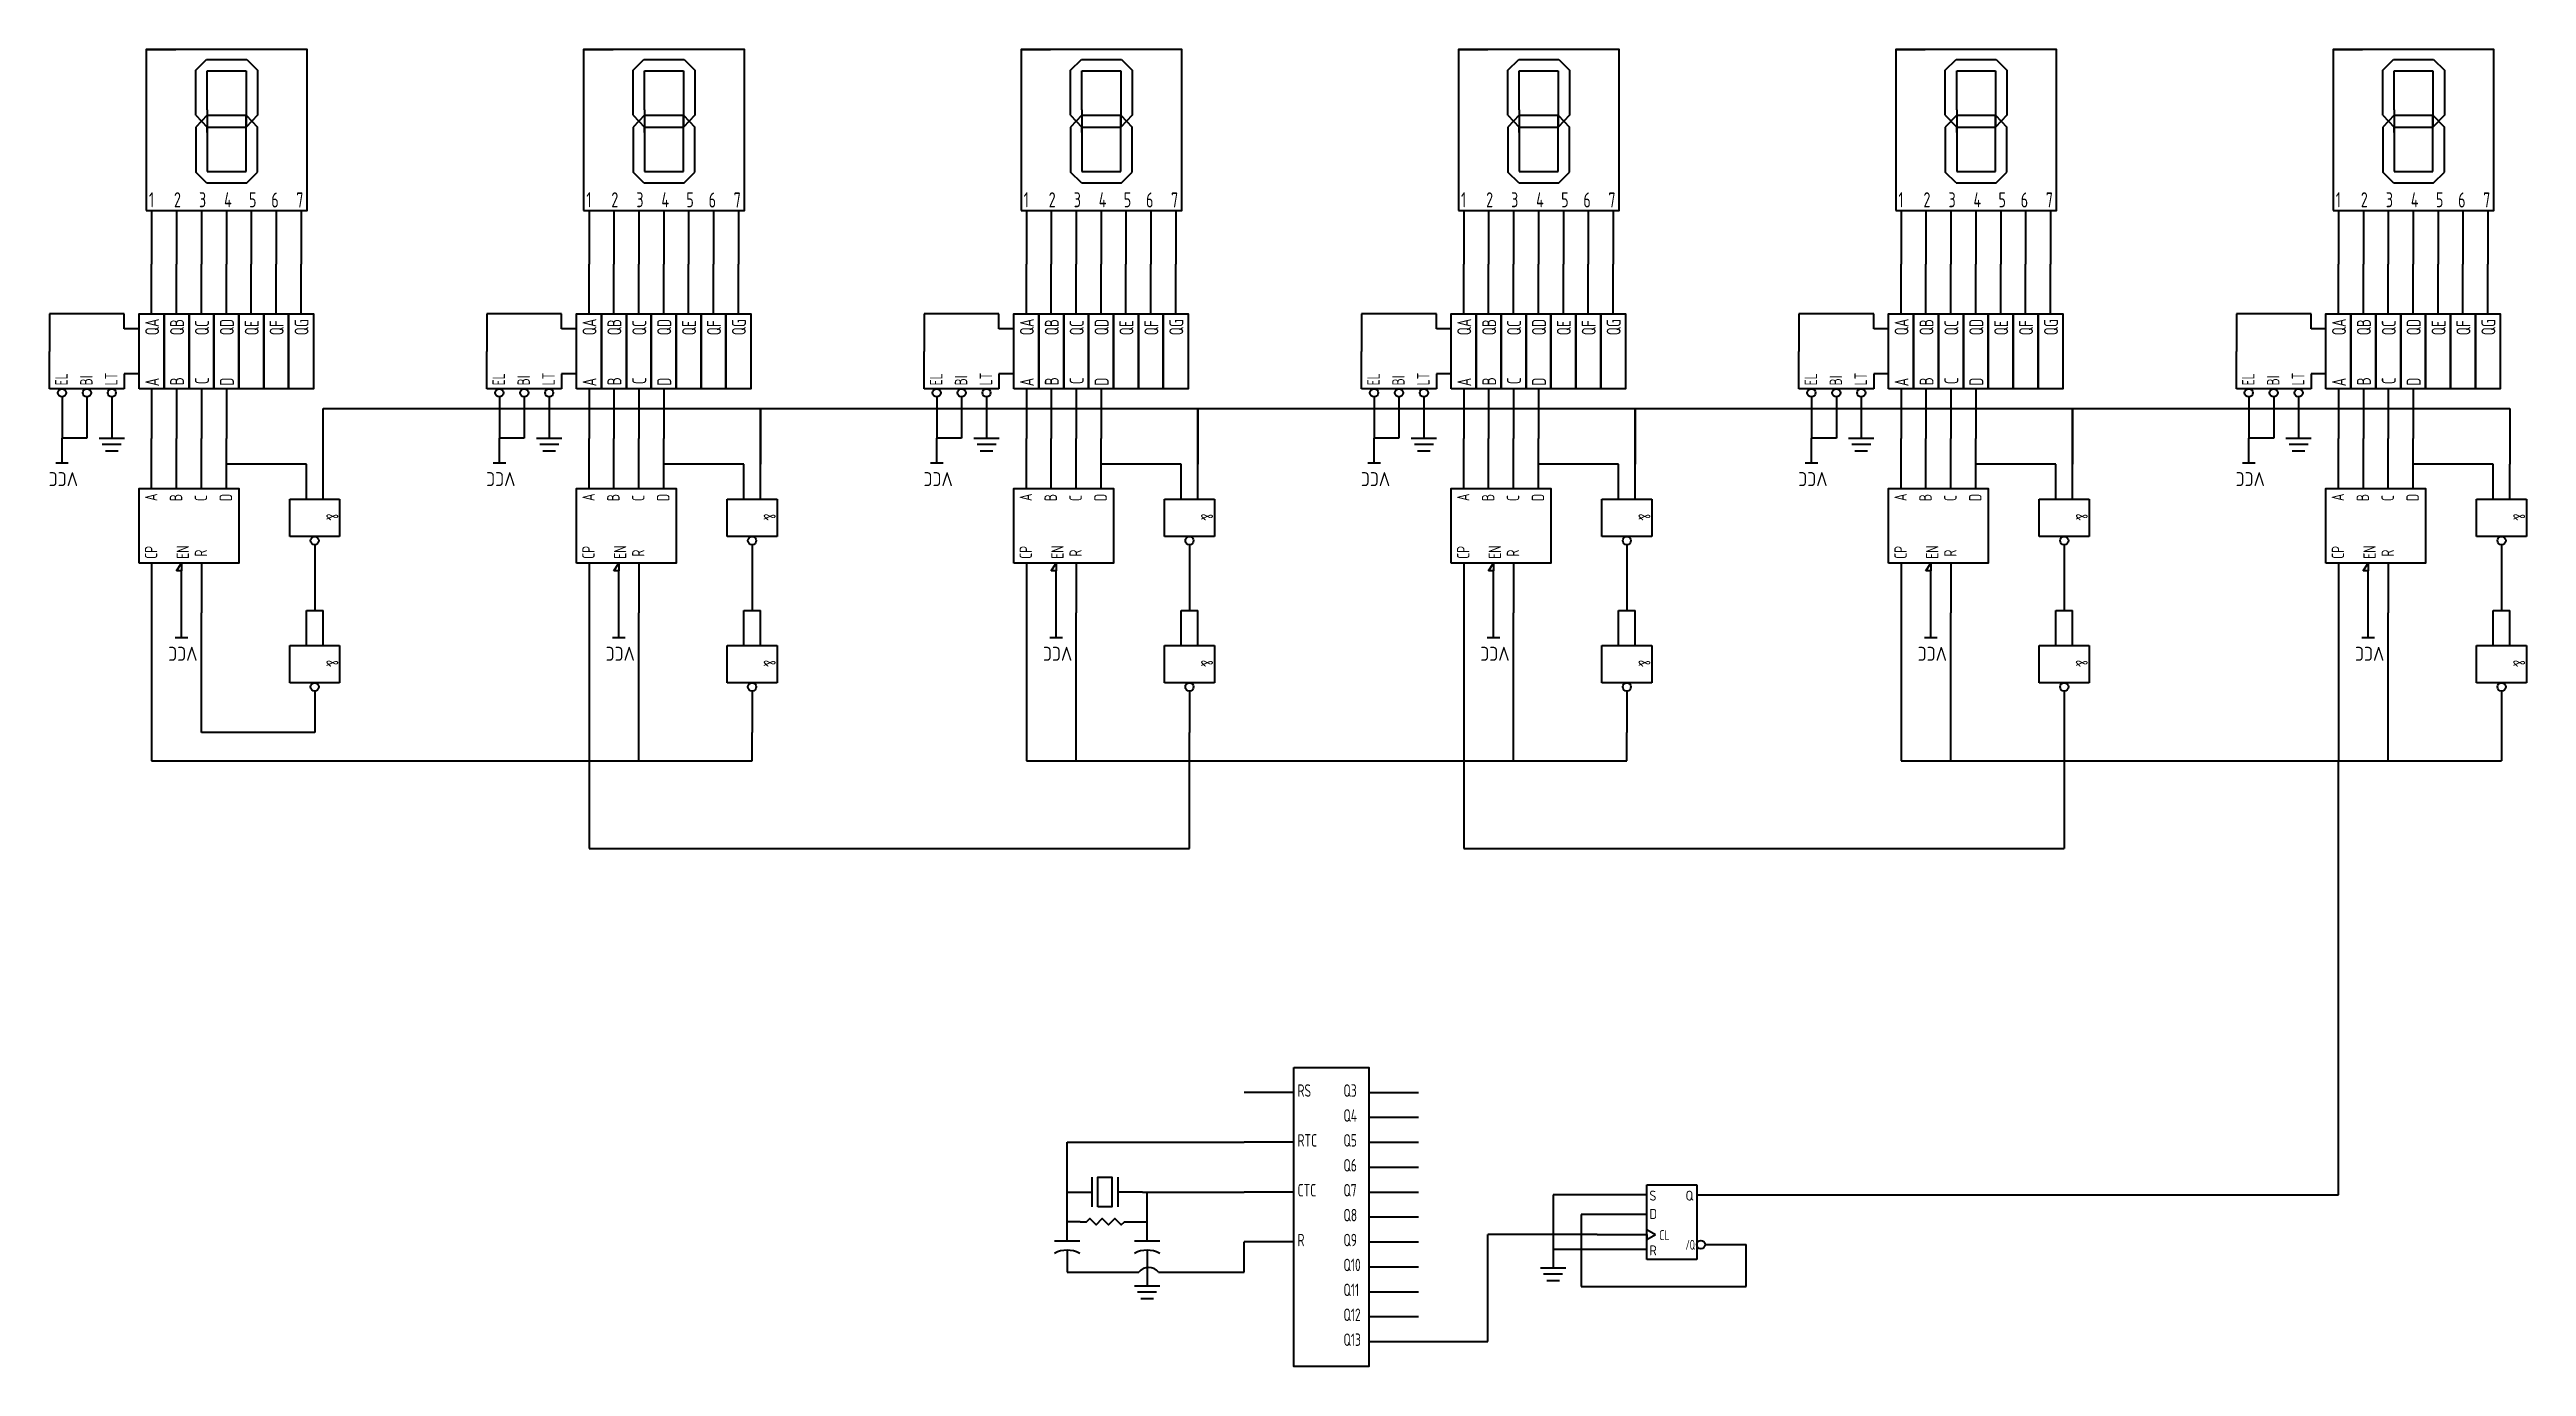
# Model space of a CAD drawing. Header units: millimetres. Extents: x 92 to 590, y 48 to 313.
import ezdxf

# ---------------------------------------------------------------- set-up
doc = ezdxf.new("R2010")
doc.units = ezdxf.units.MM
doc.layers.add('outline', color=7, linetype='Continuous', lineweight=35)
doc.styles.add('ISO Proportional', font='isocp.shx', dxfattribs={"width": 0.75})

# ---------------------------------------------------------------- blocks, each defined once
blk = doc.blocks.new('logic_DYNAMIC_INPUT')
at = {"layer": 'outline'}
for p, q in [((-10, 0), (0, 0)), ((0, 0), (0.01, 1)), ((0, 0), (0, -1)), ((0.01, 1), (1.73, 0)), ((0, -1), (1.73, 0))]:
    blk.add_line(p, q, dxfattribs=at)
blk = doc.blocks.new('logic_NOT_output')
at = {"layer": 'outline'}
blk.add_line((1.66, 0), (9.95, 0), dxfattribs=at)
blk.add_circle((0.83, 0), 0.829, dxfattribs=at)
blk = doc.blocks.new('circuit_CRYSTALL_OSCILLATOR')
at = {"layer": 'outline'}
for p, q in [((0, 0), (0, -5)), ((3, -5), (-3, -5)), ((3, -10.17), (-3, -10.17)), ((0, -15.17), (0, -10.17))]:
    blk.add_line(p, q, dxfattribs=at)
blk.add_lwpolyline([(-3, -6.17), (3, -6.17), (3, -9), (-3, -9)], close=True, dxfattribs=at)
blk = doc.blocks.new('Resistor')
at = {"color": 7}
blk.add_lwpolyline([(0, 0), (0.05, 0), (0.075, 0.025), (0.125, -0.025), (0.175, 0.025), (0.225, -0.025), (0.275, 0.025), (0.325, -0.025), (0.35, 0), (0.4, 0)], dxfattribs=at)
blk = doc.blocks.new('Capacitor')
at = {"color": 7}
for p, q in [((0.15, 0), (0, 0)), ((0.15, -0.1), (0.15, 0.1)), ((0.225, 0), (0.4, 0))]:
    blk.add_line(p, q, dxfattribs=at)
blk.add_arc((0.4375, 0), 0.2125, 151.9275, 208.0725, dxfattribs=at)
blk = doc.blocks.new('Ground')
at = {"color": 7}
for p, q in [((-0.1, 0), (0.1, 0)), ((0.075, -0.05), (-0.075, -0.05)), ((-0.05, -0.1), (0.05, -0.1))]:
    blk.add_line(p, q, dxfattribs=at)
blk = doc.blocks.new('logic_NOT_input')
at = {"layer": 'outline'}
blk.add_line((-1.66, 0), (-9.95, 0), dxfattribs=at)
blk.add_circle((-0.83, 0), 0.829, dxfattribs=at)
blk = doc.blocks.new('circuit_VCC')
at = {"layer": 'outline'}
for p, q in [((-1.27, 5), (1.27, 5)), ((0, 5), (0, 0))]:
    blk.add_line(p, q, dxfattribs=at)
at = {"layer": 'outline', "style": 'ISO Proportional'}
blk.add_text('VCC', height=2.801, dxfattribs=at).set_placement((-3.22, 6.79))

msp = doc.modelspace()

# ---------------------------------------------------------------- linework, layer by layer
at = {"layer": 'outline'}
for p, q in [((111.85, 312.65), (117.77, 312.65)), ((121.81, 308.52), (123.96, 310.67)), ((121.81, 299.5), (121.81, 308.52)), ((123.96, 310.67), (132.04, 310.67)), ((124.09, 308.39), (131.91, 308.39)), ((124.09, 300.57), (124.09, 308.39)), ((131.91, 308.39), (131.91, 299.5)), ((132.04, 310.67), (134.19, 308.52)), ((134.19, 308.52), (134.19, 299.5)), ((199.66, 312.65), (205.59, 312.65)), ((209.62, 308.52), (211.78, 310.67)), ((209.62, 299.5), (209.62, 308.52)), ((211.78, 310.67), (219.85, 310.67)), ((211.91, 308.39), (219.72, 308.39)), ((211.91, 300.57), (211.91, 308.39)), ((219.72, 308.39), (219.72, 299.5)), ((219.85, 310.67), (222, 308.52)), ((222, 308.52), (222, 299.5)), ((287.48, 312.65), (293.4, 312.65)), ((297.44, 308.52), (299.59, 310.67)), ((297.44, 299.5), (297.44, 308.52)), ((299.59, 310.67), (307.66, 310.67)), ((299.72, 308.39), (307.53, 308.39)), ((299.72, 300.57), (299.72, 308.39)), ((307.53, 308.39), (307.53, 299.5)), ((307.66, 310.67), (309.82, 308.52)), ((309.82, 308.52), (309.82, 299.5)), ((375.29, 312.65), (381.21, 312.65)), ((385.25, 308.52), (387.4, 310.67)), ((385.25, 299.5), (385.25, 308.52)), ((387.4, 310.67), (395.48, 310.67)), ((387.53, 308.39), (395.35, 308.39)), ((387.53, 300.57), (387.53, 308.39)), ((395.35, 308.39), (395.35, 299.5)), ((395.48, 310.67), (397.63, 308.52)), ((397.63, 308.52), (397.63, 299.5)), ((463.1, 312.65), (469.03, 312.65)), ((473.06, 308.52), (475.22, 310.67)), ((473.06, 299.5), (473.06, 308.52)), ((475.22, 310.67), (483.29, 310.67)), ((475.35, 308.39), (483.16, 308.39)), ((475.35, 300.57), (475.35, 308.39)), ((483.16, 308.39), (483.16, 299.5)), ((483.29, 310.67), (485.44, 308.52)), ((485.44, 308.52), (485.44, 299.5)), ((550.92, 312.65), (556.84, 312.65)), ((560.88, 308.52), (563.03, 310.67)), ((560.88, 299.5), (560.88, 308.52)), ((563.03, 310.67), (571.1, 310.67)), ((563.16, 308.39), (570.97, 308.39)), ((563.16, 300.57), (563.16, 308.39)), ((570.97, 308.39), (570.97, 299.5)), ((571.1, 310.67), (573.26, 308.52)), ((573.26, 308.52), (573.26, 299.5)), ((124.09, 299.5), (121.81, 297.08)), ((121.81, 299.5), (124.09, 297.08)), ((124.09, 300.57), (124.09, 299.5)), ((124.09, 299.5), (124.09, 288.19)), ((124.09, 299.5), (131.91, 299.5)), ((131.91, 288.19), (131.91, 299.5)), ((131.91, 299.5), (131.91, 297.08)), ((131.91, 299.5), (134.19, 297.08)), ((134.19, 299.5), (131.91, 297.08)), ((211.91, 299.5), (209.62, 297.08)), ((209.62, 299.5), (211.91, 297.08)), ((211.91, 300.57), (211.91, 299.5)), ((211.91, 299.5), (211.91, 288.19)), ((211.91, 299.5), (219.72, 299.5)), ((219.72, 288.19), (219.72, 299.5)), ((219.72, 299.5), (219.72, 297.08)), ((219.72, 299.5), (222, 297.08)), ((222, 299.5), (219.72, 297.08)), ((299.72, 299.5), (297.44, 297.08)), ((297.44, 299.5), (299.72, 297.08)), ((299.72, 300.57), (299.72, 299.5)), ((299.72, 299.5), (299.72, 288.19)), ((299.72, 299.5), (307.53, 299.5)), ((307.53, 288.19), (307.53, 299.5)), ((307.53, 299.5), (307.53, 297.08)), ((307.53, 299.5), (309.82, 297.08)), ((309.82, 299.5), (307.53, 297.08)), ((387.53, 299.5), (385.25, 297.08)), ((385.25, 299.5), (387.53, 297.08)), ((387.53, 300.57), (387.53, 299.5)), ((387.53, 299.5), (387.53, 288.19)), ((387.53, 299.5), (395.35, 299.5)), ((395.35, 288.19), (395.35, 299.5)), ((395.35, 299.5), (395.35, 297.08)), ((395.35, 299.5), (397.63, 297.08)), ((397.63, 299.5), (395.35, 297.08)), ((475.35, 299.5), (473.06, 297.08)), ((473.06, 299.5), (475.35, 297.08)), ((475.35, 300.57), (475.35, 299.5)), ((475.35, 299.5), (475.35, 288.19)), ((475.35, 299.5), (483.16, 299.5)), ((483.16, 288.19), (483.16, 299.5)), ((483.16, 299.5), (483.16, 297.08)), ((483.16, 299.5), (485.44, 297.08)), ((485.44, 299.5), (483.16, 297.08)), ((563.16, 299.5), (560.88, 297.08)), ((560.88, 299.5), (563.16, 297.08)), ((563.16, 300.57), (563.16, 299.5)), ((563.16, 299.5), (563.16, 288.19)), ((563.16, 299.5), (570.97, 299.5)), ((570.97, 288.19), (570.97, 299.5)), ((570.97, 299.5), (570.97, 297.08)), ((570.97, 299.5), (573.26, 297.08)), ((573.26, 299.5), (570.97, 297.08)), ((121.81, 297.08), (121.81, 288.06)), ((124.09, 296.01), (124.09, 297.08)), ((124.09, 297.08), (131.91, 297.08)), ((134.19, 288.06), (134.19, 297.08)), ((209.62, 297.08), (209.62, 288.06)), ((211.91, 296.01), (211.91, 297.08)), ((211.91, 297.08), (219.72, 297.08)), ((222, 288.06), (222, 297.08)), ((297.44, 297.08), (297.44, 288.06)), ((299.72, 296.01), (299.72, 297.08)), ((299.72, 297.08), (307.53, 297.08)), ((309.82, 288.06), (309.82, 297.08)), ((385.25, 297.08), (385.25, 288.06)), ((387.53, 296.01), (387.53, 297.08)), ((387.53, 297.08), (395.35, 297.08)), ((397.63, 288.06), (397.63, 297.08)), ((473.06, 297.08), (473.06, 288.06)), ((475.35, 296.01), (475.35, 297.08)), ((475.35, 297.08), (483.16, 297.08)), ((485.44, 288.06), (485.44, 297.08)), ((560.88, 297.08), (560.88, 288.06)), ((563.16, 296.01), (563.16, 297.08)), ((563.16, 297.08), (570.97, 297.08)), ((573.26, 288.06), (573.26, 297.08)), ((123.96, 285.91), (121.81, 288.06)), ((123.96, 285.91), (132.04, 285.91)), ((124.09, 288.19), (131.91, 288.19)), ((132.04, 285.91), (134.19, 288.06)), ((211.78, 285.91), (209.62, 288.06)), ((211.78, 285.91), (219.85, 285.91)), ((211.91, 288.19), (219.72, 288.19)), ((219.85, 285.91), (222, 288.06)), ((299.59, 285.91), (297.44, 288.06)), ((299.59, 285.91), (307.66, 285.91)), ((299.72, 288.19), (307.53, 288.19)), ((307.66, 285.91), (309.82, 288.06)), ((387.4, 285.91), (385.25, 288.06)), ((387.4, 285.91), (395.48, 285.91)), ((387.53, 288.19), (395.35, 288.19)), ((395.48, 285.91), (397.63, 288.06)), ((475.22, 285.91), (473.06, 288.06)), ((475.22, 285.91), (483.29, 285.91)), ((475.35, 288.19), (483.16, 288.19)), ((483.29, 285.91), (485.44, 288.06)), ((563.03, 285.91), (560.88, 288.06)), ((563.03, 285.91), (571.1, 285.91)), ((563.16, 288.19), (570.97, 288.19)), ((571.1, 285.91), (573.26, 288.06)), ((112.93, 280.35), (112.93, 269.59)), ((117.93, 280.35), (117.93, 269.59)), ((122.93, 280.35), (122.93, 269.59)), ((127.93, 280.35), (127.93, 269.59)), ((132.93, 280.35), (132.93, 269.59)), ((137.93, 280.35), (137.93, 269.59)), ((142.93, 280.35), (142.93, 269.59)), ((200.74, 280.35), (200.74, 269.59)), ((205.74, 280.35), (205.74, 269.59)), ((210.74, 280.35), (210.74, 269.59)), ((215.74, 280.35), (215.74, 269.59)), ((220.74, 280.35), (220.74, 269.59)), ((225.74, 280.35), (225.74, 269.59)), ((230.74, 280.35), (230.74, 269.59)), ((288.55, 280.35), (288.55, 269.59)), ((293.55, 280.35), (293.55, 269.59)), ((298.55, 280.35), (298.55, 269.59)), ((303.55, 280.35), (303.55, 269.59)), ((308.55, 280.35), (308.55, 269.59)), ((313.55, 280.35), (313.55, 269.59)), ((318.55, 280.35), (318.55, 269.59)), ((376.37, 280.35), (376.37, 269.59)), ((381.37, 280.35), (381.37, 269.59)), ((386.37, 280.35), (386.37, 269.59)), ((391.37, 280.35), (391.37, 269.59)), ((396.37, 280.35), (396.37, 269.59)), ((401.37, 280.35), (401.37, 269.59)), ((406.37, 280.35), (406.37, 269.59)), ((464.18, 280.35), (464.18, 269.59)), ((469.18, 280.35), (469.18, 269.59)), ((474.18, 280.35), (474.18, 269.59)), ((479.18, 280.35), (479.18, 269.59)), ((484.18, 280.35), (484.18, 269.59)), ((489.18, 280.35), (489.18, 269.59)), ((494.18, 280.35), (494.18, 269.59)), ((551.99, 280.35), (551.99, 269.59)), ((556.99, 280.35), (556.99, 269.59)), ((561.99, 280.35), (561.99, 269.59)), ((566.99, 280.35), (566.99, 269.59)), ((571.99, 280.35), (571.99, 269.59)), ((576.99, 280.35), (576.99, 269.59)), ((581.99, 280.35), (581.99, 269.59)), ((112.93, 259.59), (112.93, 269.59)), ((117.93, 259.59), (117.93, 269.59)), ((122.93, 259.59), (122.93, 269.59)), ((127.93, 259.59), (127.93, 269.59)), ((132.93, 259.59), (132.93, 269.59)), ((137.93, 259.59), (137.93, 269.59)), ((142.93, 259.59), (142.93, 269.59)), ((200.74, 259.59), (200.74, 269.59)), ((205.74, 259.59), (205.74, 269.59)), ((210.74, 259.59), (210.74, 269.59)), ((215.74, 259.59), (215.74, 269.59)), ((220.74, 259.59), (220.74, 269.59)), ((225.74, 259.59), (225.74, 269.59)), ((230.74, 259.59), (230.74, 269.59)), ((288.55, 259.59), (288.55, 269.59)), ((293.55, 259.59), (293.55, 269.59)), ((298.55, 259.59), (298.55, 269.59)), ((303.55, 259.59), (303.55, 269.59)), ((308.55, 259.59), (308.55, 269.59)), ((313.55, 259.59), (313.55, 269.59)), ((318.55, 259.59), (318.55, 269.59)), ((376.37, 259.59), (376.37, 269.59)), ((381.37, 259.59), (381.37, 269.59)), ((386.37, 259.59), (386.37, 269.59)), ((391.37, 259.59), (391.37, 269.59)), ((396.37, 259.59), (396.37, 269.59)), ((401.37, 259.59), (401.37, 269.59)), ((406.37, 259.59), (406.37, 269.59)), ((464.18, 259.59), (464.18, 269.59)), ((469.18, 259.59), (469.18, 269.59)), ((474.18, 259.59), (474.18, 269.59)), ((479.18, 259.59), (479.18, 269.59)), ((484.18, 259.59), (484.18, 269.59)), ((489.18, 259.59), (489.18, 269.59)), ((494.18, 259.59), (494.18, 269.59)), ((551.99, 259.59), (551.99, 269.59)), ((556.99, 259.59), (556.99, 269.59)), ((561.99, 259.59), (561.99, 269.59)), ((566.99, 259.59), (566.99, 269.59)), ((571.99, 259.59), (571.99, 269.59)), ((576.99, 259.59), (576.99, 269.59)), ((581.99, 259.59), (581.99, 269.59)), ((107.43, 259.59), (92.43, 259.59)), ((92.43, 259.59), (92.43, 252.09)), ((107.43, 256.59), (107.43, 259.59)), ((195.24, 259.59), (180.24, 259.59)), ((180.24, 259.59), (180.24, 252.09)), ((195.24, 256.59), (195.24, 259.59)), ((283.05, 259.59), (268.05, 259.59)), ((268.05, 259.59), (268.05, 252.09)), ((283.05, 256.59), (283.05, 259.59)), ((370.87, 259.59), (355.87, 259.59)), ((355.87, 259.59), (355.87, 252.09)), ((370.87, 256.59), (370.87, 259.59)), ((458.68, 259.59), (443.68, 259.59)), ((443.68, 259.59), (443.68, 252.09)), ((458.68, 256.59), (458.68, 259.59)), ((546.49, 259.59), (531.49, 259.59)), ((531.49, 259.59), (531.49, 252.09)), ((546.49, 256.59), (546.49, 259.59)), ((110.43, 256.59), (107.43, 256.59)), ((198.24, 256.59), (195.24, 256.59)), ((286.05, 256.59), (283.05, 256.59)), ((373.87, 256.59), (370.87, 256.59)), ((461.68, 256.59), (458.68, 256.59)), ((549.49, 256.59), (546.49, 256.59)), ((92.43, 244.59), (92.43, 252.09)), ((180.24, 244.59), (180.24, 252.09)), ((268.05, 244.59), (268.05, 252.09)), ((355.87, 244.59), (355.87, 252.09)), ((443.68, 244.59), (443.68, 252.09)), ((531.49, 244.59), (531.49, 252.09)), ((107.43, 244.59), (92.43, 244.59)), ((110.43, 247.59), (107.43, 247.59)), ((107.43, 247.59), (107.43, 244.59)), ((112.93, 244.59), (112.93, 234.59)), ((117.93, 244.59), (117.93, 234.59)), ((122.93, 244.59), (122.93, 234.59)), ((127.93, 244.59), (127.93, 234.59)), ((195.24, 244.59), (180.24, 244.59)), ((198.24, 247.59), (195.24, 247.59)), ((195.24, 247.59), (195.24, 244.59)), ((200.74, 244.59), (200.74, 234.59)), ((205.74, 244.59), (205.74, 234.59)), ((210.74, 244.59), (210.74, 234.59)), ((215.74, 244.59), (215.74, 234.59)), ((283.05, 244.59), (268.05, 244.59)), ((286.05, 247.59), (283.05, 247.59)), ((283.05, 247.59), (283.05, 244.59)), ((288.55, 244.59), (288.55, 234.59)), ((293.55, 244.59), (293.55, 234.59)), ((298.55, 244.59), (298.55, 234.59)), ((303.55, 244.59), (303.55, 234.59)), ((370.87, 244.59), (355.87, 244.59)), ((373.87, 247.59), (370.87, 247.59)), ((370.87, 247.59), (370.87, 244.59)), ((376.37, 244.59), (376.37, 234.59)), ((381.37, 244.59), (381.37, 234.59)), ((386.37, 244.59), (386.37, 234.59)), ((391.37, 244.59), (391.37, 234.59)), ((458.68, 244.59), (443.68, 244.59)), ((461.68, 247.59), (458.68, 247.59)), ((458.68, 247.59), (458.68, 244.59)), ((464.18, 244.59), (464.18, 234.59)), ((469.18, 244.59), (469.18, 234.59)), ((474.18, 244.59), (474.18, 234.59)), ((479.18, 244.59), (479.18, 234.59)), ((546.49, 244.59), (531.49, 244.59)), ((549.49, 247.59), (546.49, 247.59)), ((546.49, 247.59), (546.49, 244.59)), ((551.99, 244.59), (551.99, 234.59)), ((556.99, 244.59), (556.99, 234.59)), ((561.99, 244.59), (561.99, 234.59)), ((566.99, 244.59), (566.99, 234.59)), ((147.34, 229.43), (147.34, 240.65)), ((147.34, 240.65), (235.15, 240.65)), ((235.15, 240.65), (235.15, 229.43)), ((235.15, 229.43), (235.15, 240.65)), ((235.15, 240.65), (322.97, 240.65)), ((322.97, 229.43), (322.97, 240.65)), ((322.97, 240.65), (410.78, 240.65)), ((322.97, 240.65), (322.97, 229.43)), ((410.78, 240.65), (410.78, 229.43)), ((410.78, 229.43), (410.78, 240.65)), ((410.78, 240.65), (498.59, 240.65)), ((498.59, 240.65), (498.59, 229.43)), ((498.59, 229.43), (498.59, 240.65)), ((498.59, 240.65), (586.41, 240.65)), ((586.41, 240.65), (586.41, 229.43)), ((99.93, 234.64), (94.93, 234.64)), ((112.93, 224.59), (112.93, 234.59)), ((117.93, 224.59), (117.93, 234.59)), ((122.93, 224.59), (122.93, 234.59)), ((127.93, 224.59), (127.93, 234.59)), ((187.75, 234.64), (182.75, 234.64)), ((200.74, 224.59), (200.74, 234.59)), ((205.74, 224.59), (205.74, 234.59)), ((210.74, 224.59), (210.74, 234.59)), ((215.74, 224.59), (215.74, 234.59)), ((275.56, 234.64), (270.56, 234.64)), ((288.55, 224.59), (288.55, 234.59)), ((293.55, 224.59), (293.55, 234.59)), ((298.55, 224.59), (298.55, 234.59)), ((303.55, 224.59), (303.55, 234.59)), ((363.37, 234.64), (358.37, 234.64)), ((376.37, 224.59), (376.37, 234.59)), ((381.37, 224.59), (381.37, 234.59)), ((386.37, 224.59), (386.37, 234.59)), ((391.37, 224.59), (391.37, 234.59)), ((451.19, 234.64), (446.19, 234.64)), ((464.18, 224.59), (464.18, 234.59)), ((469.18, 224.59), (469.18, 234.59)), ((474.18, 224.59), (474.18, 234.59)), ((479.18, 224.59), (479.18, 234.59)), ((539, 234.64), (534, 234.64)), ((551.99, 224.59), (551.99, 234.59)), ((556.99, 224.59), (556.99, 234.59)), ((561.99, 224.59), (561.99, 234.59)), ((566.99, 224.59), (566.99, 234.59)), ((144.01, 229.43), (127.93, 229.43)), ((144.01, 222.43), (144.01, 229.43)), ((147.34, 222.43), (147.34, 229.43)), ((231.82, 229.43), (215.74, 229.43)), ((231.82, 229.43), (215.74, 229.43)), ((231.82, 222.43), (231.82, 229.43)), ((231.82, 222.43), (231.82, 229.43)), ((235.15, 222.43), (235.15, 229.43)), ((319.63, 229.43), (303.55, 229.43)), ((319.63, 222.43), (319.63, 229.43)), ((319.63, 222.43), (319.63, 229.43)), ((322.97, 222.43), (322.97, 229.43)), ((407.45, 229.43), (391.37, 229.43)), ((407.45, 222.43), (407.45, 229.43)), ((407.45, 222.43), (407.45, 229.43)), ((410.78, 222.43), (410.78, 229.43)), ((495.26, 229.43), (479.18, 229.43)), ((495.26, 222.43), (495.26, 229.43)), ((495.26, 222.43), (495.26, 229.43)), ((498.59, 222.43), (498.59, 229.43)), ((583.07, 229.43), (566.99, 229.43)), ((583.07, 222.43), (583.07, 229.43)), ((586.41, 222.43), (586.41, 229.43)), ((140.67, 214.93), (140.67, 222.43)), ((140.67, 222.43), (150.67, 222.43)), ((150.67, 222.43), (150.67, 214.93)), ((228.49, 214.93), (228.49, 222.43)), ((228.49, 222.43), (238.49, 222.43)), ((238.49, 222.43), (238.49, 214.93)), ((316.3, 214.93), (316.3, 222.43)), ((316.3, 222.43), (326.3, 222.43)), ((326.3, 222.43), (326.3, 214.93)), ((404.11, 214.93), (404.11, 222.43)), ((404.11, 222.43), (414.11, 222.43)), ((414.11, 222.43), (414.11, 214.93)), ((491.93, 214.93), (491.93, 222.43)), ((491.93, 222.43), (501.93, 222.43)), ((501.93, 222.43), (501.93, 214.93)), ((579.74, 214.93), (579.74, 222.43)), ((579.74, 222.43), (589.74, 222.43)), ((589.74, 222.43), (589.74, 214.93)), ((150.67, 214.93), (140.67, 214.93)), ((150.67, 214.93), (145.67, 214.93)), ((238.49, 214.93), (228.49, 214.93)), ((238.49, 214.93), (233.49, 214.93)), ((326.3, 214.93), (316.3, 214.93)), ((326.3, 214.93), (321.3, 214.93)), ((414.11, 214.93), (404.11, 214.93)), ((414.11, 214.93), (409.11, 214.93)), ((501.93, 214.93), (491.93, 214.93)), ((501.93, 214.93), (496.93, 214.93)), ((589.74, 214.93), (579.74, 214.93)), ((589.74, 214.93), (584.74, 214.93)), ((112.93, 209.59), (112.93, 199.59)), ((117.91, 208.05), (118.91, 209.59)), ((118.91, 209.59), (118.91, 208.05)), ((122.93, 209.59), (122.93, 199.59)), ((200.74, 209.59), (200.74, 199.59)), ((205.73, 208.05), (206.73, 209.59)), ((206.73, 209.59), (206.73, 208.05)), ((210.74, 209.59), (210.74, 199.59)), ((288.55, 209.59), (288.55, 199.59)), ((293.54, 208.05), (294.54, 209.59)), ((294.54, 209.59), (294.54, 208.05)), ((298.55, 209.59), (298.55, 199.59)), ((376.37, 209.59), (376.37, 199.59)), ((381.35, 208.05), (382.35, 209.59)), ((382.35, 209.59), (382.35, 208.05)), ((386.37, 209.59), (386.37, 199.59)), ((464.18, 209.59), (464.18, 199.59)), ((469.17, 208.05), (470.17, 209.59)), ((470.17, 209.59), (470.17, 208.05)), ((474.18, 209.59), (474.18, 199.59)), ((551.99, 209.59), (551.99, 199.59)), ((556.98, 208.05), (557.98, 209.59)), ((557.98, 209.59), (557.98, 208.05)), ((561.99, 209.59), (561.99, 199.59)), ((118.91, 208.05), (117.91, 208.05)), ((118.91, 199.59), (118.91, 208.05)), ((145.68, 204.98), (145.68, 200.08)), ((206.73, 208.05), (205.73, 208.05)), ((206.73, 199.59), (206.73, 208.05)), ((233.49, 204.98), (233.49, 200.08)), ((294.54, 208.05), (293.54, 208.05)), ((294.54, 199.59), (294.54, 208.05)), ((321.3, 204.98), (321.3, 200.08)), ((382.35, 208.05), (381.35, 208.05)), ((382.35, 199.59), (382.35, 208.05)), ((409.12, 204.98), (409.12, 200.08)), ((470.17, 208.05), (469.17, 208.05)), ((470.17, 199.59), (470.17, 208.05)), ((496.93, 204.98), (496.93, 200.08)), ((557.98, 208.05), (556.98, 208.05)), ((557.98, 199.59), (557.98, 208.05)), ((584.74, 204.98), (584.74, 200.08)), ((112.93, 199.59), (112.93, 169.89)), ((122.93, 175.62), (122.93, 199.59)), ((144.01, 193.08), (144.01, 200.08)), ((144.01, 200.08), (147.34, 200.08)), ((147.34, 193.08), (147.34, 200.08)), ((200.74, 199.59), (200.74, 169.89)), ((210.74, 169.89), (210.74, 199.59)), ((231.82, 193.08), (231.82, 200.08)), ((231.82, 200.08), (235.15, 200.08)), ((235.15, 193.08), (235.15, 200.08)), ((288.55, 199.59), (288.55, 169.89)), ((298.55, 169.89), (298.55, 199.59)), ((319.63, 193.08), (319.63, 200.08)), ((319.63, 200.08), (322.97, 200.08)), ((322.97, 193.08), (322.97, 200.08)), ((376.37, 199.59), (376.37, 169.89)), ((386.37, 169.89), (386.37, 199.59)), ((407.45, 193.08), (407.45, 200.08)), ((407.45, 200.08), (410.78, 200.08)), ((410.78, 193.08), (410.78, 200.08)), ((464.18, 199.59), (464.18, 169.89)), ((474.18, 169.89), (474.18, 199.59)), ((495.26, 193.08), (495.26, 200.08)), ((495.26, 200.08), (498.59, 200.08)), ((498.59, 193.08), (498.59, 200.08)), ((551.99, 199.59), (551.99, 169.89)), ((561.99, 169.89), (561.99, 199.59)), ((583.07, 193.08), (583.07, 200.08)), ((583.07, 200.08), (586.41, 200.08)), ((586.41, 193.08), (586.41, 200.08)), ((140.67, 185.58), (140.67, 193.08)), ((140.67, 193.08), (150.67, 193.08)), ((150.67, 193.08), (150.67, 185.58)), ((228.49, 185.58), (228.49, 193.08)), ((228.49, 193.08), (238.49, 193.08)), ((238.49, 193.08), (238.49, 185.58)), ((316.3, 185.58), (316.3, 193.08)), ((316.3, 193.08), (326.3, 193.08)), ((326.3, 193.08), (326.3, 185.58)), ((404.11, 185.58), (404.11, 193.08)), ((404.11, 193.08), (414.11, 193.08)), ((414.11, 193.08), (414.11, 185.58)), ((491.93, 185.58), (491.93, 193.08)), ((491.93, 193.08), (501.93, 193.08)), ((501.93, 193.08), (501.93, 185.58)), ((579.74, 185.58), (579.74, 193.08)), ((579.74, 193.08), (589.74, 193.08)), ((589.74, 193.08), (589.74, 185.58)), ((150.67, 185.58), (140.67, 185.58)), ((150.67, 185.58), (145.67, 185.58)), ((238.49, 185.58), (228.49, 185.58)), ((238.49, 185.58), (233.49, 185.58)), ((326.3, 185.58), (316.3, 185.58)), ((326.3, 185.58), (321.3, 185.58)), ((414.11, 185.58), (404.11, 185.58)), ((414.11, 185.58), (409.11, 185.58)), ((501.93, 185.58), (491.93, 185.58)), ((501.93, 185.58), (496.93, 185.58)), ((589.74, 185.58), (579.74, 185.58)), ((589.74, 185.58), (584.74, 185.58)), ((145.68, 175.62), (122.93, 175.62)), ((233.49, 169.89), (233.49, 175.62)), ((321.3, 169.89), (321.3, 175.62)), ((409.12, 169.89), (409.12, 175.62)), ((496.93, 175.62), (496.93, 152.35)), ((584.74, 175.62), (584.74, 169.89)), ((112.93, 169.89), (233.49, 169.89)), ((200.74, 169.89), (233.49, 169.89)), ((200.74, 169.89), (200.74, 152.35)), ((288.55, 169.89), (409.12, 169.89)), ((321.3, 152.35), (321.3, 169.89)), ((376.37, 169.89), (409.12, 169.89)), ((376.37, 169.89), (376.37, 152.35)), ((464.18, 169.89), (584.74, 169.89)), ((464.18, 169.89), (496.93, 169.89)), ((551.99, 82.84), (551.99, 169.89)), ((200.74, 152.35), (321.3, 152.35)), ((376.37, 152.35), (496.93, 152.35)), ((342.28, 103.38), (332.28, 103.38)), ((342.28, 103.38), (342.28, 103.38)), ((357.28, 103.38), (367.28, 103.38)), ((357.28, 98.38), (367.28, 98.38)), ((296.72, 77.43), (296.72, 93.38)), ((296.72, 93.38), (332.28, 93.38)), ((342.28, 93.38), (332.28, 93.38)), ((357.28, 93.38), (367.28, 93.38)), ((357.28, 88.38), (367.28, 88.38)), ((413.15, 69.84), (413.15, 84.84)), ((413.15, 84.84), (423.15, 84.84)), ((423.15, 84.84), (423.15, 69.84)), ((311.89, 83.38), (332.28, 83.38)), ((312.78, 77.43), (312.78, 83.38)), ((342.28, 83.38), (332.28, 83.38)), ((357.28, 83.38), (367.28, 83.38)), ((403.15, 82.84), (394.31, 82.84)), ((394.31, 82.84), (394.31, 71.84)), ((413.15, 82.84), (403.15, 82.84)), ((423.15, 82.84), (433.15, 82.84)), ((433.15, 82.84), (551.99, 82.84)), ((299.36, 77.43), (296.72, 77.43)), ((309.52, 77.43), (312.78, 77.43)), ((357.28, 78.38), (367.28, 78.38)), ((403.15, 74.84), (381.21, 74.84)), ((381.21, 53.38), (381.21, 74.84)), ((403.15, 78.84), (399.92, 78.84)), ((399.92, 78.84), (399.92, 64.45)), ((413.15, 78.84), (403.15, 78.84)), ((342.28, 73.38), (332.28, 73.38)), ((332.28, 67.27), (332.28, 73.38)), ((357.28, 73.38), (367.28, 73.38)), ((403.15, 71.84), (394.31, 71.84)), ((394.31, 71.84), (394.31, 68.15)), ((413.15, 71.84), (403.15, 71.84)), ((423.15, 69.84), (413.15, 69.84)), ((433.1, 64.45), (433.1, 72.85)), ((296.72, 67.27), (311.15, 67.27)), ((312.78, 67.27), (312.78, 64.55)), ((315.08, 67.27), (332.28, 67.27)), ((357.28, 68.38), (367.28, 68.38)), ((357.28, 63.38), (367.28, 63.38)), ((399.92, 64.45), (433.1, 64.45)), ((357.28, 58.38), (367.28, 58.38)), ((357.28, 53.38), (367.28, 53.38)), ((367.28, 53.38), (381.21, 53.38))]:
    msp.add_line(p, q, dxfattribs=at)
for points in [[(111.85, 280.35), (144.15, 280.35), (144.15, 312.65), (111.85, 312.65)], [(199.66, 280.35), (231.96, 280.35), (231.96, 312.65), (199.66, 312.65)], [(287.48, 280.35), (319.77, 280.35), (319.77, 312.65), (287.48, 312.65)], [(375.29, 280.35), (407.59, 280.35), (407.59, 312.65), (375.29, 312.65)], [(463.1, 280.35), (495.4, 280.35), (495.4, 312.65), (463.1, 312.65)], [(550.92, 280.35), (583.21, 280.35), (583.21, 312.65), (550.92, 312.65)], [(110.43, 244.59), (110.43, 259.59), (115.43, 259.59), (115.43, 244.59)], [(115.43, 244.59), (115.43, 259.59), (120.43, 259.59), (120.43, 244.59)], [(120.43, 244.59), (120.43, 259.59), (125.43, 259.59), (125.43, 244.59)], [(125.43, 244.59), (125.43, 259.59), (130.43, 259.59), (130.43, 244.59)], [(130.43, 244.59), (130.43, 259.59), (135.43, 259.59), (135.43, 244.59)], [(135.43, 244.59), (135.43, 259.59), (140.43, 259.59), (140.43, 244.59)], [(140.43, 244.59), (140.43, 259.59), (145.43, 259.59), (145.43, 244.59)], [(198.24, 244.59), (198.24, 259.59), (203.24, 259.59), (203.24, 244.59)], [(203.24, 244.59), (203.24, 259.59), (208.24, 259.59), (208.24, 244.59)], [(208.24, 244.59), (208.24, 259.59), (213.24, 259.59), (213.24, 244.59)], [(213.24, 244.59), (213.24, 259.59), (218.24, 259.59), (218.24, 244.59)], [(218.24, 244.59), (218.24, 259.59), (223.24, 259.59), (223.24, 244.59)], [(223.24, 244.59), (223.24, 259.59), (228.24, 259.59), (228.24, 244.59)], [(228.24, 244.59), (228.24, 259.59), (233.24, 259.59), (233.24, 244.59)], [(286.05, 244.59), (286.05, 259.59), (291.05, 259.59), (291.05, 244.59)], [(291.05, 244.59), (291.05, 259.59), (296.05, 259.59), (296.05, 244.59)], [(296.05, 244.59), (296.05, 259.59), (301.05, 259.59), (301.05, 244.59)], [(301.05, 244.59), (301.05, 259.59), (306.05, 259.59), (306.05, 244.59)], [(306.05, 244.59), (306.05, 259.59), (311.05, 259.59), (311.05, 244.59)], [(311.05, 244.59), (311.05, 259.59), (316.05, 259.59), (316.05, 244.59)], [(316.05, 244.59), (316.05, 259.59), (321.05, 259.59), (321.05, 244.59)], [(373.87, 244.59), (373.87, 259.59), (378.87, 259.59), (378.87, 244.59)], [(378.87, 244.59), (378.87, 259.59), (383.87, 259.59), (383.87, 244.59)], [(383.87, 244.59), (383.87, 259.59), (388.87, 259.59), (388.87, 244.59)], [(388.87, 244.59), (388.87, 259.59), (393.87, 259.59), (393.87, 244.59)], [(393.87, 244.59), (393.87, 259.59), (398.87, 259.59), (398.87, 244.59)], [(398.87, 244.59), (398.87, 259.59), (403.87, 259.59), (403.87, 244.59)], [(403.87, 244.59), (403.87, 259.59), (408.87, 259.59), (408.87, 244.59)], [(461.68, 244.59), (461.68, 259.59), (466.68, 259.59), (466.68, 244.59)], [(466.68, 244.59), (466.68, 259.59), (471.68, 259.59), (471.68, 244.59)], [(471.68, 244.59), (471.68, 259.59), (476.68, 259.59), (476.68, 244.59)], [(476.68, 244.59), (476.68, 259.59), (481.68, 259.59), (481.68, 244.59)], [(481.68, 244.59), (481.68, 259.59), (486.68, 259.59), (486.68, 244.59)], [(486.68, 244.59), (486.68, 259.59), (491.68, 259.59), (491.68, 244.59)], [(491.68, 244.59), (491.68, 259.59), (496.68, 259.59), (496.68, 244.59)], [(549.49, 244.59), (549.49, 259.59), (554.49, 259.59), (554.49, 244.59)], [(554.49, 244.59), (554.49, 259.59), (559.49, 259.59), (559.49, 244.59)], [(559.49, 244.59), (559.49, 259.59), (564.49, 259.59), (564.49, 244.59)], [(564.49, 244.59), (564.49, 259.59), (569.49, 259.59), (569.49, 244.59)], [(569.49, 244.59), (569.49, 259.59), (574.49, 259.59), (574.49, 244.59)], [(574.49, 244.59), (574.49, 259.59), (579.49, 259.59), (579.49, 244.59)], [(579.49, 244.59), (579.49, 259.59), (584.49, 259.59), (584.49, 244.59)], [(110.43, 209.59), (110.43, 224.59), (130.43, 224.59), (130.43, 209.59)], [(198.24, 209.59), (198.24, 224.59), (218.24, 224.59), (218.24, 209.59)], [(286.05, 209.59), (286.05, 224.59), (306.05, 224.59), (306.05, 209.59)], [(373.87, 209.59), (373.87, 224.59), (393.87, 224.59), (393.87, 209.59)], [(461.68, 209.59), (461.68, 224.59), (481.68, 224.59), (481.68, 209.59)], [(549.49, 209.59), (549.49, 224.59), (569.49, 224.59), (569.49, 209.59)], [(342.28, 108.38), (357.28, 108.38), (357.28, 48.38), (342.28, 48.38)]]:
    msp.add_lwpolyline(points, close=True, dxfattribs=at)
msp.add_arc((313.12, 65.83), 2.44, 36.3061, 143.6939, dxfattribs=at)

# ---------------------------------------------------------------- block references
for name, p, rotation in [('logic_NOT_input', (94.93, 244.59), 90), ('logic_NOT_input', (99.93, 244.59), 90), ('logic_NOT_input', (104.93, 244.59), 90), ('logic_NOT_input', (182.74, 244.59), 90), ('logic_NOT_input', (187.74, 244.59), 90), ('logic_NOT_input', (192.74, 244.59), 90), ('logic_NOT_input', (270.55, 244.59), 90), ('logic_NOT_input', (275.55, 244.59), 90), ('logic_NOT_input', (280.55, 244.59), 90), ('logic_NOT_input', (358.37, 244.59), 90), ('logic_NOT_input', (363.37, 244.59), 90), ('logic_NOT_input', (368.37, 244.59), 90), ('logic_NOT_input', (446.18, 244.59), 90), ('logic_NOT_input', (451.18, 244.59), 90), ('logic_NOT_input', (456.18, 244.59), 90), ('logic_NOT_input', (533.99, 244.59), 90), ('logic_NOT_input', (538.99, 244.59), 90), ('logic_NOT_input', (543.99, 244.59), 90), ('circuit_VCC', (94.93, 234.64), 180), ('circuit_VCC', (182.75, 234.64), 180), ('circuit_VCC', (270.56, 234.64), 180), ('circuit_VCC', (358.37, 234.64), 180), ('circuit_VCC', (446.19, 234.64), 180), ('circuit_VCC', (534, 234.64), 180), ('logic_NOT_output', (145.67, 214.93), 270), ('logic_NOT_output', (233.49, 214.93), 270), ('logic_NOT_output', (321.3, 214.93), 270), ('logic_NOT_output', (409.11, 214.93), 270), ('logic_NOT_output', (496.93, 214.93), 270), ('logic_NOT_output', (584.74, 214.93), 270), ('circuit_VCC', (118.91, 199.59), 180), ('circuit_VCC', (206.73, 199.59), 180), ('circuit_VCC', (294.54, 199.59), 180), ('circuit_VCC', (382.35, 199.59), 180), ('circuit_VCC', (470.17, 199.59), 180), ('circuit_VCC', (557.98, 199.59), 180), ('logic_NOT_output', (145.67, 185.58), 270), ('logic_NOT_output', (233.49, 185.58), 270), ('logic_NOT_output', (321.3, 185.58), 270), ('logic_NOT_output', (409.11, 185.58), 270), ('logic_NOT_output', (496.93, 185.58), 270), ('logic_NOT_output', (584.74, 185.58), 270), ('circuit_CRYSTALL_OSCILLATOR', (296.72, 83.38), 90)]:
    msp.add_blockref(name, p, dxfattribs=dict(at, rotation=rotation))
at = {"layer": 'outline', "xscale": 25.4, "yscale": 25.4, "zscale": 25.4}
for name, p in [('Ground', (104.93, 234.64)), ('Ground', (192.75, 234.64)), ('Ground', (280.56, 234.64)), ('Ground', (368.37, 234.64)), ('Ground', (456.19, 234.64)), ('Ground', (544, 234.64)), ('Resistor', (299.36, 77.43)), ('Ground', (394.31, 68.15)), ('Ground', (312.78, 64.55))]:
    msp.add_blockref(name, p, dxfattribs=at)
at = {"layer": 'outline', "xscale": 25.4, "yscale": 25.4, "zscale": 25.4, "rotation": 270}
for p in [(296.72, 77.43), (312.78, 77.43)]:
    msp.add_blockref('Capacitor', p, dxfattribs=at)
at = {"layer": 'outline'}
for name, p in [('logic_DYNAMIC_INPUT', (413.15, 74.84)), ('logic_NOT_output', (423.15, 72.84))]:
    msp.add_blockref(name, p, dxfattribs=at)

# ---------------------------------------------------------------- texts
at = {"layer": 'outline', "style": 'ISO Proportional'}
for s, height, width, p in [('1', 3.02, 0.75, (112.39, 281)), ('2', 3.02, 0.75, (117.42, 281)), ('3', 3.02, 0.75, (122.44, 281)), ('4', 3.02, 0.75, (127.47, 281)), ('5', 3.02, 0.75, (132.49, 281)), ('6', 3.02, 0.75, (136.96, 280.95)), ('7', 3.02, 0.75, (141.98, 280.95)), ('1', 3.02, 0.75, (200.21, 281)), ('2', 3.02, 0.75, (205.23, 281)), ('3', 3.02, 0.75, (210.25, 281)), ('4', 3.02, 0.75, (215.28, 281)), ('5', 3.02, 0.75, (220.3, 281)), ('6', 3.02, 0.75, (224.77, 280.95)), ('7', 3.02, 0.75, (229.8, 280.95)), ('1', 3.02, 0.75, (288.02, 281)), ('2', 3.02, 0.75, (293.04, 281)), ('3', 3.02, 0.75, (298.07, 281)), ('4', 3.02, 0.75, (303.09, 281)), ('5', 3.02, 0.75, (308.12, 281)), ('6', 3.02, 0.75, (312.59, 280.95)), ('7', 3.02, 0.75, (317.61, 280.95)), ('1', 3.02, 0.75, (375.83, 281)), ('2', 3.02, 0.75, (380.86, 281)), ('3', 3.02, 0.75, (385.88, 281)), ('4', 3.02, 0.75, (390.91, 281)), ('5', 3.02, 0.75, (395.93, 281)), ('6', 3.02, 0.75, (400.4, 280.95)), ('7', 3.02, 0.75, (405.42, 280.95)), ('1', 3.02, 0.75, (463.65, 281)), ('2', 3.02, 0.75, (468.67, 281)), ('3', 3.02, 0.75, (473.7, 281)), ('4', 3.02, 0.75, (478.72, 281)), ('5', 3.02, 0.75, (483.74, 281)), ('6', 3.02, 0.75, (488.21, 280.95)), ('7', 3.02, 0.75, (493.24, 280.95)), ('1', 3.02, 0.75, (551.46, 281)), ('2', 3.02, 0.75, (556.48, 281)), ('3', 3.02, 0.75, (561.51, 281)), ('4', 3.02, 0.75, (566.53, 281)), ('5', 3.02, 0.75, (571.56, 281)), ('6', 3.02, 0.75, (576.03, 280.95)), ('7', 3.02, 0.75, (581.05, 280.95)), ('RS', 2.5, 0.75, (343, 102.5)), ('RTC', 2.5, 0.75, (343, 92.5)), ('CTC', 2.5, 0.75, (343, 82.5)), ('R', 2.5, 0.75, (343, 72.5)), ('CL', 2, 0.817702, (415.61, 73.73)), ('/Q', 2, 0.579545, (420.9, 71.79))]:
    msp.add_text(s, height=height, dxfattribs=dict(at, width=width)).set_placement(p)
at = {"layer": 'outline', "style": 'ISO Proportional', "width": 0.75}
for s, height, rotation, p in [('QA', 2.801, 90, (114.43, 255.31)), ('QB', 2.801, 90, (119.43, 255.31)), ('QC', 2.801, 90, (124.43, 255.31)), ('QD', 2.801, 90, (129.43, 255.31)), ('QE', 2.801, 90, (134.43, 255.31)), ('QF', 2.801, 90, (139.43, 255.31)), ('QG', 2.801, 90, (144.43, 255.31)), ('QA', 2.801, 90, (202.24, 255.31)), ('QB', 2.801, 90, (207.24, 255.31)), ('QC', 2.801, 90, (212.24, 255.31)), ('QD', 2.801, 90, (217.24, 255.31)), ('QE', 2.801, 90, (222.24, 255.31)), ('QF', 2.801, 90, (227.24, 255.31)), ('QG', 2.801, 90, (232.24, 255.31)), ('QA', 2.801, 90, (290.06, 255.31)), ('QB', 2.801, 90, (295.06, 255.31)), ('QC', 2.801, 90, (300.06, 255.31)), ('QD', 2.801, 90, (305.06, 255.31)), ('QE', 2.801, 90, (310.06, 255.31)), ('QF', 2.801, 90, (315.06, 255.31)), ('QG', 2.801, 90, (320.06, 255.31)), ('QA', 2.801, 90, (377.87, 255.31)), ('QB', 2.801, 90, (382.87, 255.31)), ('QC', 2.801, 90, (387.87, 255.31)), ('QD', 2.801, 90, (392.87, 255.31)), ('QE', 2.801, 90, (397.87, 255.31)), ('QF', 2.801, 90, (402.87, 255.31)), ('QG', 2.801, 90, (407.87, 255.31)), ('QA', 2.801, 90, (465.68, 255.31)), ('QB', 2.801, 90, (470.68, 255.31)), ('QC', 2.801, 90, (475.68, 255.31)), ('QD', 2.801, 90, (480.68, 255.31)), ('QE', 2.801, 90, (485.68, 255.31)), ('QF', 2.801, 90, (490.68, 255.31)), ('QG', 2.801, 90, (495.68, 255.31)), ('QA', 2.801, 90, (553.5, 255.31)), ('QB', 2.801, 90, (558.5, 255.31)), ('QC', 2.801, 90, (563.5, 255.31)), ('QD', 2.801, 90, (568.5, 255.31)), ('QE', 2.801, 90, (573.5, 255.31)), ('QF', 2.801, 90, (578.5, 255.31)), ('QG', 2.801, 90, (583.5, 255.31)), ('EL', 2.5, 90, (96.06, 245.26)), ('BI', 2.5, 90, (101.06, 245.26)), ('LT', 2.5, 90, (106.06, 245.26)), ('A', 2.8, 90, (114.43, 245.08)), ('B', 2.8, 90, (119.43, 245.29)), ('C', 2.8, 90, (124.43, 245.5)), ('D', 2.8, 90, (129.43, 245.18)), ('EL', 2.5, 90, (183.87, 245.26)), ('BI', 2.5, 90, (188.87, 245.26)), ('LT', 2.5, 90, (193.87, 245.26)), ('A', 2.8, 90, (202.24, 245.08)), ('B', 2.8, 90, (207.24, 245.29)), ('C', 2.8, 90, (212.24, 245.5)), ('D', 2.8, 90, (217.24, 245.18)), ('EL', 2.5, 90, (271.69, 245.26)), ('BI', 2.5, 90, (276.69, 245.26)), ('LT', 2.5, 90, (281.69, 245.26)), ('A', 2.8, 90, (290.06, 245.08)), ('B', 2.8, 90, (295.06, 245.29)), ('C', 2.8, 90, (300.06, 245.5)), ('D', 2.8, 90, (305.06, 245.18)), ('EL', 2.5, 90, (359.5, 245.26)), ('BI', 2.5, 90, (364.5, 245.26)), ('LT', 2.5, 90, (369.5, 245.26)), ('A', 2.8, 90, (377.87, 245.08)), ('B', 2.8, 90, (382.87, 245.29)), ('C', 2.8, 90, (387.87, 245.5)), ('D', 2.8, 90, (392.87, 245.18)), ('EL', 2.5, 90, (447.32, 245.26)), ('BI', 2.5, 90, (452.32, 245.26)), ('LT', 2.5, 90, (457.32, 245.26)), ('A', 2.8, 90, (465.68, 245.08)), ('B', 2.8, 90, (470.68, 245.29)), ('C', 2.8, 90, (475.68, 245.5)), ('D', 2.8, 90, (480.68, 245.18)), ('EL', 2.5, 90, (535.13, 245.26)), ('BI', 2.5, 90, (540.13, 245.26)), ('LT', 2.5, 90, (545.13, 245.26)), ('A', 2.8, 90, (553.5, 245.08)), ('B', 2.8, 90, (558.5, 245.29)), ('C', 2.8, 90, (563.5, 245.5)), ('D', 2.8, 90, (568.5, 245.18)), ('A', 2.5, 90, (114.07, 222.04)), ('B', 2.5, 90, (119.07, 222.04)), ('C', 2.5, 90, (124.07, 222.04)), ('D', 2.5, 90, (129.07, 222.04)), ('&', 2.39, 270, (148.01, 219.52)), ('A', 2.5, 90, (201.88, 222.04)), ('B', 2.5, 90, (206.88, 222.04)), ('C', 2.5, 90, (211.88, 222.04)), ('D', 2.5, 90, (216.88, 222.04)), ('&', 2.39, 270, (235.82, 219.52)), ('A', 2.5, 90, (289.69, 222.04)), ('B', 2.5, 90, (294.69, 222.04)), ('C', 2.5, 90, (299.69, 222.04)), ('D', 2.5, 90, (304.69, 222.04)), ('&', 2.39, 270, (323.63, 219.52)), ('A', 2.5, 90, (377.51, 222.04)), ('B', 2.5, 90, (382.51, 222.04)), ('C', 2.5, 90, (387.51, 222.04)), ('D', 2.5, 90, (392.51, 222.04)), ('&', 2.39, 270, (411.45, 219.52)), ('A', 2.5, 90, (465.32, 222.04)), ('B', 2.5, 90, (470.32, 222.04)), ('C', 2.5, 90, (475.32, 222.04)), ('D', 2.5, 90, (480.32, 222.04)), ('&', 2.39, 270, (499.26, 219.52)), ('A', 2.5, 90, (553.13, 222.04)), ('B', 2.5, 90, (558.13, 222.04)), ('C', 2.5, 90, (563.13, 222.04)), ('D', 2.5, 90, (568.13, 222.04)), ('&', 2.39, 270, (587.08, 219.52)), ('CP', 2.5, 90, (114.07, 210.45)), ('EN', 2.5, 90, (120.43, 210.46)), ('R', 2.5, 90, (124.07, 210.91)), ('CP', 2.5, 90, (201.88, 210.45)), ('EN', 2.5, 90, (208.24, 210.46)), ('R', 2.5, 90, (211.88, 210.91)), ('CP', 2.5, 90, (289.69, 210.45)), ('EN', 2.5, 90, (296.05, 210.46)), ('R', 2.5, 90, (299.69, 210.91)), ('CP', 2.5, 90, (377.51, 210.45)), ('EN', 2.5, 90, (383.87, 210.46)), ('R', 2.5, 90, (387.51, 210.91)), ('CP', 2.5, 90, (465.32, 210.45)), ('EN', 2.5, 90, (471.68, 210.46)), ('R', 2.5, 90, (475.32, 210.91)), ('CP', 2.5, 90, (553.13, 210.45)), ('EN', 2.5, 90, (559.49, 210.46)), ('R', 2.5, 90, (563.13, 210.91)), ('&', 2.39, 270, (148.01, 190.16)), ('&', 2.39, 270, (235.82, 190.16)), ('&', 2.39, 270, (323.63, 190.16)), ('&', 2.39, 270, (411.45, 190.16)), ('&', 2.39, 270, (499.26, 190.16)), ('&', 2.39, 270, (587.08, 190.16)), ('Q3', 2.5, 360, (352.22, 102.5)), ('Q4', 2.5, 360, (352.22, 97.5)), ('Q5', 2.5, 360, (352.22, 92.5)), ('Q6', 2.5, 360, (352.22, 87.5)), ('Q7', 2.5, 360, (352.22, 82.5)), ('Q8', 2.5, 360, (352.22, 77.5)), ('Q9', 2.5, 360, (352.22, 72.5)), ('Q10', 2.5, 360, (352.22, 67.5)), ('Q11', 2.5, 360, (352.22, 62.5)), ('Q12', 2.5, 360, (352.22, 57.5)), ('Q13', 2.5, 360, (352.22, 52.5))]:
    msp.add_text(s, height=height, rotation=rotation, dxfattribs=at).set_placement(p)
at = {"layer": 'outline', "style": 'ISO Proportional'}
for s, p in [('S', (413.64, 81.66)), ('D', (413.64, 77.98)), ('Q', (420.9, 81.66)), ('R', (413.64, 70.68))]:
    msp.add_text(s, height=2, dxfattribs=at).set_placement(p)

doc.saveas('drawing.dxf')
